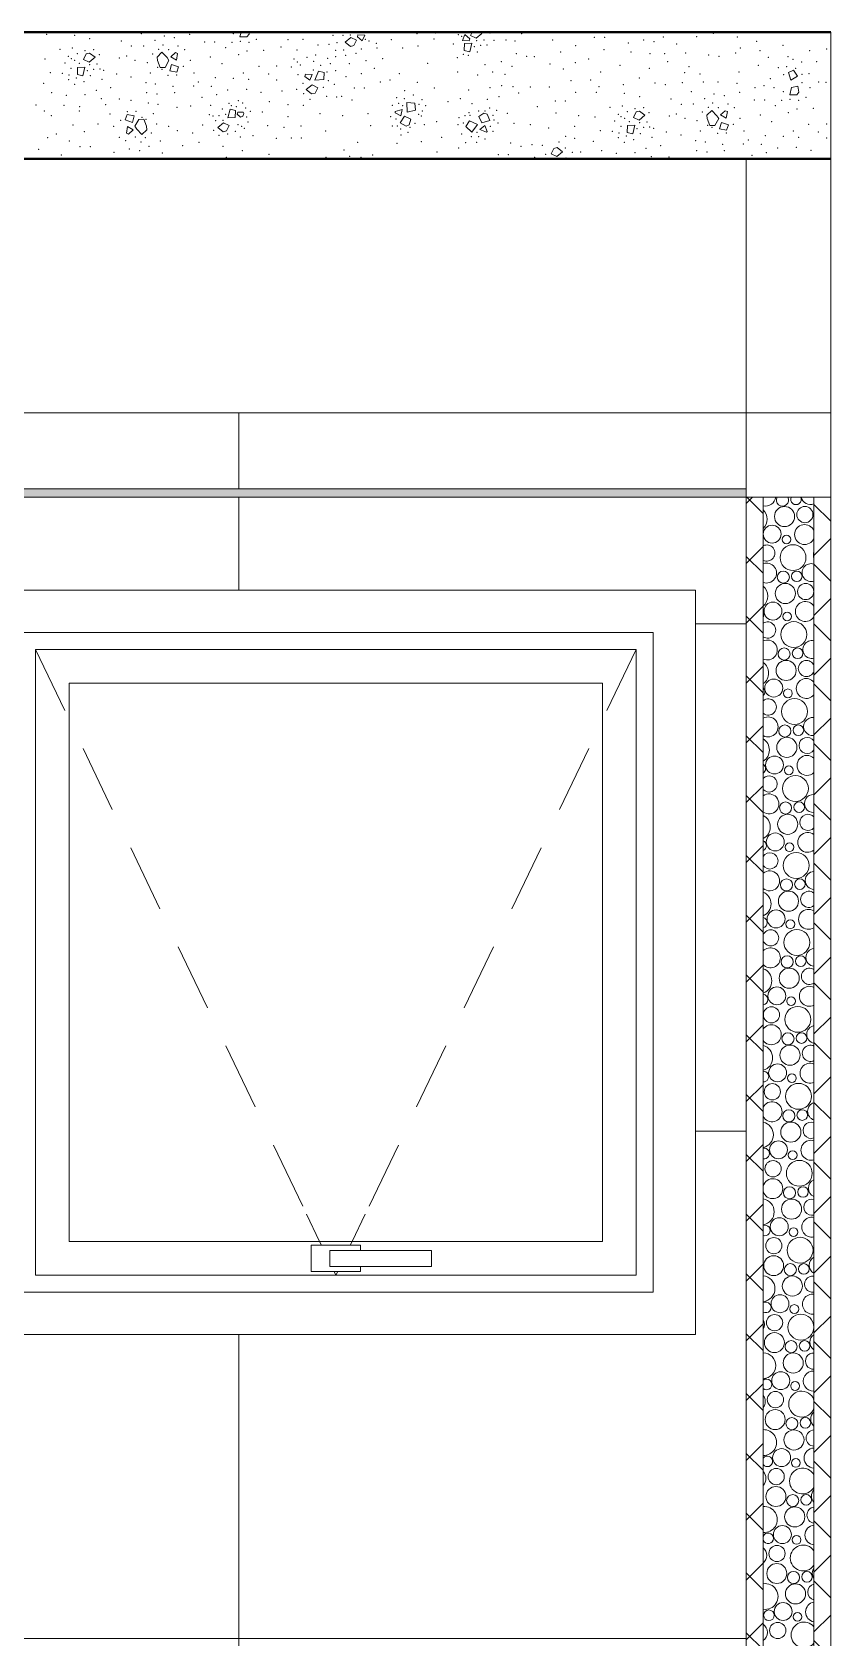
# Model space of a CAD drawing. Header units: metres. Extents: x -1.9 to 95.3, y -2.2 to 2.5.
# Drawn here: x 94.311 to 95.255, y -0.314 to 1.585 of the extents above; entities that cross this region are included whole.
import ezdxf

# ---------------------------------------------------------------- set-up
doc = ezdxf.new("R2010")
doc.units = ezdxf.units.M
doc.header["$MEASUREMENT"] = 0
for name, color, linetype in [('FORRO.EXEC', 7, 'Continuous'), ('LAJES.EST', 7, 'Continuous'), ('PAREDE CONSTRUIR', 7, 'Continuous')]:
    doc.layers.add(name, color=color, linetype=linetype)
for name, color, linetype, lineweight in [('FORRO.EXEC_Caneta_No__241', 7, 'Continuous', 13), ('LAJES.EST_Caneta_No__1', 7, 'Continuous', 40), ('LAJES.EST_Caneta_No__241', 7, 'Continuous', 13), ('PAREDE CONSTRUIR_Caneta_No__241', 7, 'Continuous', 13), ('PAREDE CONSTRUIR_Caneta_No__83', 84, 'Continuous', 0)]:
    doc.layers.add(name, color=color, linetype=linetype, lineweight=lineweight)
for name, color, linetype, lineweight, true_color in [('Janelas Archicad_Caneta_No__9', 7, 'Continuous', 9, 0x020202), ('Janelas Archicad_Caneta_No__97', 7, 'Continuous', 13, 0x6b6b6b), ('LAJES.EST_Caneta_No__97', 7, 'Continuous', 13, 0x6b6b6b), ('PAREDE CONSTRUIR_Caneta_No__96', 7, 'Continuous', 0, 0xb6b6b6), ('PAREDE CONSTRUIR_Caneta_No__97', 7, 'Continuous', 13, 0x6b6b6b)]:
    doc.layers.add(name, color=color, linetype=linetype, lineweight=lineweight, true_color=true_color)
pattern_1 = [(45, (34.59515, -2.115), (-0.03535534, 0.03535534), []), (135, (34.59515, -2.115), (0.03535534, 0.03535534), [])]

# ---------------------------------------------------------------- blocks, each defined once
blk = doc.blocks.new('*X318', base_point=(34.5952, -2.115))
at = {"layer": 'PAREDE CONSTRUIR_Caneta_No__96', "color": 253, "linetype": 'Continuous', "lineweight": 0, "true_color": 0xb6b6b6}
for centre, radius in [((95.2, 1.0122), 0.0119), ((95.224, 1.0145), 0.00959), ((95.1853, 0.9914), 0.0106), ((95.2022, 0.985), 0.00517), ((95.21, 0.9636), 0.0153), ((95.2009, 0.9212), 0.0119), ((95.1985, 0.9406), 0.00715), ((95.2144, 0.9415), 0.00627), ((95.2249, 0.9235), 0.00959), ((95.1863, 0.9004), 0.0106), ((95.2031, 0.894), 0.00517), ((95.2109, 0.8726), 0.0153), ((95.1994, 0.8496), 0.00715), ((95.2154, 0.8505), 0.00627), ((95.2018, 0.8302), 0.0119), ((95.1872, 0.8094), 0.0106), ((95.204, 0.8031), 0.00517), ((95.2118, 0.7816), 0.0153), ((95.2003, 0.7586), 0.00715), ((95.2163, 0.7595), 0.00627), ((95.2027, 0.7393), 0.0119), ((95.1881, 0.7184), 0.0106), ((95.2128, 0.6906), 0.0153), ((95.205, 0.7121), 0.00517), ((95.2012, 0.6676), 0.00715), ((95.2172, 0.6685), 0.00627), ((95.2037, 0.6483), 0.0119), ((95.189, 0.6274), 0.0106), ((95.2137, 0.5996), 0.0153), ((95.2059, 0.6211), 0.00517), ((95.2022, 0.5766), 0.00715), ((95.2181, 0.5775), 0.00627), ((95.2046, 0.5573), 0.0119), ((95.19, 0.5364), 0.0106), ((95.2068, 0.5301), 0.00517), ((95.2146, 0.5086), 0.0153), ((95.2055, 0.4663), 0.0119), ((95.2031, 0.4856), 0.00715), ((95.2191, 0.4865), 0.00627), ((95.1909, 0.4454), 0.0106), ((95.2077, 0.4391), 0.00517), ((95.1845, 0.423), 0.00959), ((95.2156, 0.4176), 0.0153), ((95.204, 0.3946), 0.00715), ((95.22, 0.3955), 0.00627), ((95.2064, 0.3753), 0.0119), ((95.1918, 0.3544), 0.0106), ((95.2165, 0.3266), 0.0153), ((95.2087, 0.3481), 0.00517), ((95.1855, 0.332), 0.00959), ((95.205, 0.3036), 0.00715), ((95.2209, 0.3045), 0.00627), ((95.2074, 0.2843), 0.0119), ((95.1928, 0.2634), 0.0106), ((95.1864, 0.241), 0.00959), ((95.2174, 0.2356), 0.0153), ((95.2096, 0.2571), 0.00517), ((95.2059, 0.2126), 0.00715), ((95.2218, 0.2135), 0.00627), ((95.2083, 0.1933), 0.0119), ((95.1937, 0.1724), 0.0106), ((95.2105, 0.1661), 0.00517), ((95.1873, 0.15), 0.00959), ((95.2183, 0.1446), 0.0153), ((95.1871, 0.1264), 0.0118), ((95.2092, 0.1023), 0.0119), ((95.2068, 0.1216), 0.00715), ((95.2228, 0.1225), 0.00627), ((95.1946, 0.0814), 0.0106), ((95.2115, 0.0751), 0.00517), ((95.1882, 0.059), 0.00959), ((95.2193, 0.0537), 0.0153), ((95.188, 0.0354), 0.0118), ((95.2102, 0.0113), 0.0119), ((95.2077, 0.0306), 0.00715), ((95.2237, 0.0315), 0.00627), ((95.1955, -0.0096), 0.0106), ((95.2124, -0.0159), 0.00517), ((95.1892, -0.032), 0.00959), ((95.1889, -0.0556), 0.0118), ((95.2087, -0.0604), 0.00715), ((95.2246, -0.0595), 0.00627), ((95.2111, -0.0797), 0.0119), ((95.1965, -0.1006), 0.0106), ((95.1901, -0.123), 0.00959), ((95.2133, -0.1069), 0.00517), ((95.1898, -0.1466), 0.0118), ((95.2096, -0.1514), 0.00715), ((95.2255, -0.1505), 0.00627), ((95.212, -0.1707), 0.0119), ((95.1974, -0.1916), 0.0106), ((95.191, -0.214), 0.00959), ((95.2142, -0.1979), 0.00517), ((95.1908, -0.2376), 0.0118), ((95.2105, -0.2424), 0.00715), ((95.2265, -0.2415), 0.00627), ((95.2129, -0.2617), 0.0119), ((95.1815, -0.287), 0.00627), ((95.1983, -0.2826), 0.0106), ((95.2152, -0.2889), 0.00517), ((95.1919, -0.305), 0.00959)]:
    blk.add_circle(centre, radius, dxfattribs=at)
for centre, radius, start, end in [((95.1778, 1.0364), 0.0118, 254.9439, 353.403), ((95.1975, 1.0316), 0.00715, 151.4275, 28.5725), ((95.2135, 1.0325), 0.00627, 156.1784, 23.8216), ((95.2303, 1.0369), 0.0106, 190.2924, 294.2545), ((95.1641, 1.0091), 0.0153, 314.0794, 45.9206), ((95.1685, 0.987), 0.00627, 352.3948, 7.6052), ((95.2237, 0.9909), 0.0118, 21.5468, 338.4532), ((95.179, 0.969), 0.00959, 243.6636, 116.3364), ((95.2459, 0.9667), 0.0119, 159.5161, 200.4839), ((95.1787, 0.9454), 0.0118, 250.2367, 109.7633), ((95.2313, 0.9459), 0.0106, 71.1157, 288.8843), ((95.165, 0.9181), 0.0153, 309.4263, 50.5737), ((95.2246, 0.8999), 0.0118, 31.5977, 328.4023), ((95.1694, 0.896), 0.00627, 327.494, 32.506), ((95.1799, 0.878), 0.00959, 237.2956, 122.7044), ((95.1796, 0.8544), 0.0118, 245.3858, 114.6142), ((95.2322, 0.8549), 0.0106, 76.3185, 283.6815), ((95.1659, 0.8271), 0.0153, 305.0658, 54.9342), ((95.2258, 0.8325), 0.00959, 21.9759, 338.0241), ((95.2256, 0.8089), 0.0118, 39.3418, 320.6582), ((95.1704, 0.805), 0.00627, 314.0644, 45.9356), ((95.1808, 0.787), 0.00959, 230.4338, 129.5662), ((95.1806, 0.7634), 0.0118, 240.3384, 119.6616), ((95.2331, 0.7639), 0.0106, 81.4083, 278.5917), ((95.1668, 0.7361), 0.0153, 300.9271, 59.0729), ((95.2267, 0.7415), 0.00959, 33.8317, 326.1683), ((95.2265, 0.7179), 0.0118, 45.9722, 314.0278), ((95.1713, 0.714), 0.00627, 303.2023, 56.7977), ((95.1817, 0.696), 0.00959, 222.808, 137.192), ((95.1815, 0.6724), 0.0118, 235.0231, 124.9769), ((95.234, 0.6729), 0.0106, 86.4304, 273.5696), ((95.1678, 0.6451), 0.0153, 296.9606, 63.0394), ((95.2277, 0.6505), 0.00959, 42.7762, 317.2238), ((95.1722, 0.623), 0.00627, 293.5612, 66.4388), ((95.2274, 0.6269), 0.0118, 51.929, 308.071), ((95.1827, 0.605), 0.00959, 213.8705, 146.1295), ((95.1824, 0.5814), 0.0118, 229.3364, 130.6636), ((95.235, 0.5819), 0.0106, 91.4252, 268.5748), ((95.1687, 0.5541), 0.0153, 293.1293, 66.8707), ((95.2286, 0.5595), 0.00959, 50.4057, 309.5943), ((95.1731, 0.532), 0.00627, 284.5876, 75.4124), ((95.2283, 0.5359), 0.0118, 57.4343, 302.5657), ((95.1836, 0.514), 0.00959, 202.0335, 157.9665), ((95.1833, 0.4904), 0.0118, 223.1147, 136.8853), ((95.2359, 0.4909), 0.0106, 96.4309, 263.5691), ((95.1696, 0.4631), 0.0153, 289.4047, 70.5953), ((95.2295, 0.4685), 0.00959, 57.2699, 302.7301), ((95.2293, 0.4449), 0.0118, 62.6196, 297.3804), ((95.1741, 0.441), 0.00627, 275.969, 84.031), ((95.1843, 0.3994), 0.0118, 216.0643, 143.9357), ((95.2368, 0.3999), 0.0106, 101.4865, 258.5135), ((95.1706, 0.3721), 0.0153, 285.7636, 74.2364), ((95.2305, 0.3775), 0.00959, 63.6395, 296.3605), ((95.2302, 0.3539), 0.0118, 67.5717, 292.4283), ((95.175, 0.35), 0.00627, 267.4852, 92.5148), ((95.1852, 0.3084), 0.0118, 207.5351, 152.4649), ((95.2378, 0.3089), 0.0106, 106.6348, 253.3652), ((95.1715, 0.2811), 0.0153, 282.1868, 77.8132), ((95.2314, 0.2865), 0.00959, 69.6745, 290.3255), ((95.2311, 0.2629), 0.0118, 72.3527, 287.6473), ((95.1759, 0.259), 0.00627, 258.9453, 101.0547), ((95.1861, 0.2174), 0.0118, 195.1822, 164.8178), ((95.2387, 0.2179), 0.0106, 111.9256, 248.0744), ((95.1724, 0.1901), 0.0153, 278.6577, 81.3423), ((95.2323, 0.1955), 0.00959, 75.4818, 284.5182), ((95.1768, 0.168), 0.00627, 250.1466, 109.8534), ((95.2321, 0.1719), 0.0118, 77.0097, 282.9903), ((95.2396, 0.1269), 0.0106, 117.4216, 242.5784), ((95.1733, 0.0992), 0.0153, 275.1614, 84.8386), ((95.2332, 0.1045), 0.00959, 81.1399, 278.8601), ((95.1778, 0.077), 0.00627, 240.8247, 119.1753), ((95.233, 0.0809), 0.0118, 81.5807, 278.4193), ((95.1642, 0.0568), 0.0119, 331.5431, 28.4569), ((95.2405, 0.0359), 0.0106, 123.2071, 236.7929), ((95.1743, 0.0082), 0.0153, 271.6843, 88.3157), ((95.2342, 0.0135), 0.00959, 86.7118, 273.2882), ((95.2339, -0.0101), 0.0118, 86.0983, 273.9017), ((95.1787, -0.014), 0.00627, 230.5539, 129.4461), ((95.1652, -0.0342), 0.0119, 323.2695, 36.7305), ((95.2202, -0.0373), 0.0153, 18.3762, 341.6238), ((95.2415, -0.0551), 0.0106, 129.4051, 230.5949), ((95.1752, -0.0828), 0.0153, 268.2134, 91.7866), ((95.2351, -0.0775), 0.00959, 92.2527, 267.7473), ((95.2348, -0.1011), 0.0118, 90.5916, 269.4084), ((95.1796, -0.105), 0.00627, 218.4435, 141.5565), ((95.2211, -0.1283), 0.0153, 27.3224, 332.6776), ((95.1661, -0.1252), 0.0119, 316.3641, 43.6359), ((95.2424, -0.1461), 0.0106, 136.2142, 223.7858), ((95.1761, -0.1738), 0.0153, 264.7359, 95.2641), ((95.236, -0.1685), 0.00959, 97.8148, 262.1852), ((95.1805, -0.196), 0.00627, 201.3946, 158.6054), ((95.2358, -0.1921), 0.0118, 95.0886, 264.9114), ((95.167, -0.2162), 0.0119, 310.2423, 49.7577), ((95.222, -0.2193), 0.0153, 34.1196, 325.8804), ((95.2433, -0.2371), 0.0106, 144.0046, 215.9954), ((95.177, -0.2648), 0.0153, 261.2388, 98.7612), ((95.2369, -0.2595), 0.00959, 103.4523, 256.5477), ((95.2367, -0.2831), 0.0118, 99.6173, 260.3827), ((95.1679, -0.3072), 0.0119, 304.632, 55.368), ((95.223, -0.3103), 0.0153, 39.888, 320.112)]:
    blk.add_arc(centre, radius, start, end, dxfattribs=at)
blk = doc.blocks.new('*X320', base_point=(34.5952, -2.115))
at = {"layer": 'LAJES.EST_Caneta_No__241', "color": 7, "linetype": 'Continuous', "lineweight": 13}
for p, q in [((94.5577, 1.585), (94.5564, 1.5796)), ((94.5645, 1.5795), (94.5564, 1.5796)), ((94.5671, 1.5827), (94.5645, 1.5795)), ((94.5667, 1.585), (94.5671, 1.5827)), ((94.6875, 1.5787), (94.6807, 1.5731)), ((94.6875, 1.5787), (94.6942, 1.5755)), ((94.6995, 1.585), (94.6926, 1.5846)), ((94.6926, 1.5846), (94.6927, 1.585)), ((94.6951, 1.5793), (94.6958, 1.5819)), ((94.7009, 1.5745), (94.6951, 1.5793)), ((94.6958, 1.5819), (94.7038, 1.5815)), ((94.7038, 1.5815), (94.7009, 1.5745)), ((94.8193, 1.575), (94.8221, 1.582)), ((94.8221, 1.582), (94.8279, 1.5772)), ((94.8279, 1.5772), (94.8273, 1.5746)), ((94.8289, 1.581), (94.8308, 1.585)), ((94.8356, 1.5779), (94.8289, 1.581)), ((94.8356, 1.5779), (94.8424, 1.5834)), ((94.8404, 1.585), (94.8424, 1.5834)), ((94.3716, 1.5528), (94.3747, 1.5592)), ((94.3747, 1.5592), (94.3787, 1.5602)), ((94.3787, 1.5602), (94.3851, 1.5552)), ((94.4584, 1.5555), (94.4642, 1.5611)), ((94.4642, 1.5611), (94.4703, 1.5548)), ((94.4746, 1.5556), (94.4801, 1.5607)), ((94.4801, 1.5607), (94.4826, 1.5597)), ((94.4826, 1.5597), (94.4812, 1.5519)), ((94.687, 1.5681), (94.6807, 1.5731)), ((94.6911, 1.5691), (94.687, 1.5681)), ((94.6942, 1.5755), (94.6911, 1.5691)), ((94.8273, 1.5746), (94.8193, 1.575)), ((94.8215, 1.5631), (94.8218, 1.5714)), ((94.8215, 1.5631), (94.828, 1.5616)), ((94.8218, 1.5714), (94.8305, 1.572)), ((94.8305, 1.572), (94.828, 1.5616)), ((94.3642, 1.5348), (94.3645, 1.5431)), ((94.3645, 1.5431), (94.3732, 1.5437)), ((94.3732, 1.5437), (94.3707, 1.5334)), ((94.3783, 1.5496), (94.3716, 1.5528)), ((94.3783, 1.5496), (94.3851, 1.5552)), ((94.4589, 1.5513), (94.4584, 1.5555)), ((94.4589, 1.5513), (94.4619, 1.543)), ((94.4619, 1.543), (94.4679, 1.5433)), ((94.4679, 1.5433), (94.4725, 1.5513)), ((94.4703, 1.5548), (94.4725, 1.5513)), ((94.4734, 1.5391), (94.4754, 1.5468)), ((94.4816, 1.5376), (94.4734, 1.5391)), ((94.4812, 1.5519), (94.4746, 1.5556)), ((94.4754, 1.5468), (94.4839, 1.5439)), ((94.4816, 1.5376), (94.4839, 1.5439)), ((94.6449, 1.528), (94.6492, 1.5387)), ((94.6557, 1.5373), (94.6492, 1.5387)), ((95.2106, 1.5399), (95.2046, 1.5371)), ((95.2106, 1.5399), (95.2154, 1.533)), ((94.3642, 1.5348), (94.3707, 1.5334)), ((94.633, 1.5327), (94.6337, 1.5353)), ((94.6388, 1.528), (94.633, 1.5327)), ((94.6337, 1.5353), (94.6417, 1.535)), ((94.6416, 1.5225), (94.6348, 1.517)), ((94.6417, 1.535), (94.6388, 1.528)), ((94.6416, 1.5225), (94.6483, 1.5193)), ((94.6554, 1.529), (94.6449, 1.528)), ((94.6483, 1.5193), (94.6452, 1.513)), ((94.6557, 1.5373), (94.6554, 1.529)), ((95.2073, 1.5282), (95.2046, 1.5371)), ((95.2083, 1.5196), (95.2062, 1.511)), ((95.2154, 1.533), (95.2073, 1.5282)), ((95.2083, 1.5196), (95.2156, 1.5211)), ((95.2156, 1.5211), (95.217, 1.5141)), ((94.6411, 1.5119), (94.6348, 1.517)), ((94.6452, 1.513), (94.6411, 1.5119)), ((94.7538, 1.4903), (94.7535, 1.5017)), ((94.763, 1.5011), (94.7535, 1.5017)), ((94.763, 1.5011), (94.764, 1.4929)), ((95.2143, 1.5109), (95.2062, 1.511)), ((95.217, 1.5141), (95.2143, 1.5109)), ((94.4231, 1.4874), (94.4208, 1.4812)), ((94.4292, 1.4783), (94.4208, 1.4812)), ((94.4231, 1.4874), (94.4313, 1.486)), ((94.4313, 1.486), (94.4292, 1.4783)), ((94.4368, 1.4818), (94.4322, 1.4738)), ((94.4428, 1.4821), (94.4368, 1.4818)), ((94.4458, 1.4738), (94.4428, 1.4821)), ((94.5421, 1.4836), (94.5446, 1.4939)), ((94.5508, 1.4842), (94.5421, 1.4836)), ((94.5511, 1.4925), (94.5446, 1.4939)), ((94.5511, 1.4925), (94.5508, 1.4842)), ((94.553, 1.4879), (94.5537, 1.4905)), ((94.557, 1.4845), (94.553, 1.4879)), ((94.5537, 1.4905), (94.56, 1.4902)), ((94.557, 1.4845), (94.5598, 1.4855)), ((94.561, 1.4886), (94.5598, 1.4855)), ((94.561, 1.4886), (94.56, 1.4902)), ((94.7398, 1.4897), (94.7399, 1.491)), ((94.7463, 1.4859), (94.7398, 1.4897)), ((94.7399, 1.491), (94.748, 1.4933)), ((94.7509, 1.4856), (94.7456, 1.4777)), ((94.748, 1.4933), (94.7463, 1.4859)), ((94.7509, 1.4856), (94.7585, 1.4822)), ((94.764, 1.4929), (94.7538, 1.4903)), ((94.7585, 1.4822), (94.7565, 1.4754)), ((94.8387, 1.4851), (94.8445, 1.489)), ((94.8424, 1.4776), (94.8387, 1.4851)), ((94.8445, 1.489), (94.8486, 1.4879)), ((94.8486, 1.4879), (94.8516, 1.4804)), ((95.0214, 1.4842), (95.0245, 1.4906)), ((95.0281, 1.481), (95.0214, 1.4842)), ((95.0245, 1.4906), (95.0286, 1.4916)), ((95.0281, 1.481), (95.0349, 1.4866)), ((95.0286, 1.4916), (95.0349, 1.4866)), ((95.1082, 1.4869), (95.114, 1.4925)), ((95.1087, 1.4827), (95.1082, 1.4869)), ((95.1087, 1.4827), (95.1117, 1.4744)), ((95.114, 1.4925), (95.1201, 1.4862)), ((95.1177, 1.4747), (95.1223, 1.4827)), ((95.1201, 1.4862), (95.1223, 1.4827)), ((95.1244, 1.487), (95.1299, 1.4921)), ((95.131, 1.4833), (95.1244, 1.487)), ((95.1299, 1.4921), (95.1324, 1.4911)), ((95.1324, 1.4911), (95.131, 1.4833)), ((94.4221, 1.4654), (94.4235, 1.4732)), ((94.4246, 1.4643), (94.4221, 1.4654)), ((94.4235, 1.4732), (94.4301, 1.4694)), ((94.4301, 1.4694), (94.4246, 1.4643)), ((94.4344, 1.4703), (94.4322, 1.4738)), ((94.4404, 1.464), (94.4344, 1.4703)), ((94.4463, 1.4696), (94.4404, 1.464)), ((94.4458, 1.4738), (94.4463, 1.4696)), ((94.537, 1.4777), (94.5302, 1.4722)), ((94.5365, 1.4672), (94.5302, 1.4722)), ((94.5406, 1.4682), (94.5365, 1.4672)), ((94.537, 1.4777), (94.5437, 1.4745)), ((94.5437, 1.4745), (94.5406, 1.4682)), ((94.7526, 1.4738), (94.7456, 1.4777)), ((94.7565, 1.4754), (94.7526, 1.4738)), ((94.8233, 1.4732), (94.8277, 1.4802)), ((94.8233, 1.4732), (94.8303, 1.4668)), ((94.8277, 1.4802), (94.8372, 1.4758)), ((94.8372, 1.4758), (94.8303, 1.4668)), ((94.8399, 1.4698), (94.8459, 1.4745)), ((94.8476, 1.4665), (94.8399, 1.4698)), ((94.8424, 1.4776), (94.8516, 1.4804)), ((94.8459, 1.4745), (94.8485, 1.4675)), ((94.8485, 1.4675), (94.8476, 1.4665)), ((95.014, 1.4662), (95.0143, 1.4745)), ((95.014, 1.4662), (95.0205, 1.4648)), ((95.0143, 1.4745), (95.023, 1.4751)), ((95.023, 1.4751), (95.0205, 1.4648)), ((95.1117, 1.4744), (95.1177, 1.4747)), ((95.1232, 1.4705), (95.1253, 1.4782)), ((95.1314, 1.4691), (95.1232, 1.4705)), ((95.1253, 1.4782), (95.1337, 1.4753)), ((95.1314, 1.4691), (95.1337, 1.4753)), ((94.9242, 1.441), (94.9273, 1.4473)), ((94.9273, 1.4473), (94.9314, 1.4484)), ((94.9309, 1.4378), (94.9377, 1.4433)), ((94.9314, 1.4484), (94.9377, 1.4433)), ((94.9309, 1.4378), (94.9242, 1.441))]:
    blk.add_line(p, q, dxfattribs=at)
for p in [(94.3279, 1.5825), (94.3609, 1.5813), (94.3788, 1.5774), (94.4399, 1.5831), (94.4668, 1.5803), (94.479, 1.5784), (94.4971, 1.5822), (94.5487, 1.583), (94.5757, 1.5765), (94.613, 1.576), (94.631, 1.5765), (94.6665, 1.5813), (94.6782, 1.581), (94.687, 1.5817), (94.7047, 1.5765), (94.7354, 1.5761), (94.7656, 1.5833), (94.7857, 1.5769), (94.7877, 1.5838), (94.8055, 1.5847), (94.8143, 1.582), (94.8184, 1.58), (94.852, 1.5839), (94.8894, 1.5831), (94.9752, 1.5787), (94.9872, 1.5788), (95.047, 1.5844), (95.0567, 1.5791), (95.0963, 1.5798), (95.1157, 1.5837), (95.1443, 1.5791), (94.3437, 1.5647), (94.3583, 1.5664), (94.3643, 1.5597), (94.3733, 1.5629), (94.3836, 1.5643), (94.3901, 1.5583), (94.4161, 1.5744), (94.428, 1.5684), (94.4425, 1.5687), (94.4531, 1.5591), (94.4558, 1.5751), (94.4601, 1.5648), (94.4654, 1.5699), (94.4721, 1.5641), (94.4833, 1.5686), (94.4909, 1.5643), (94.5145, 1.5732), (94.5266, 1.5733), (94.5393, 1.5666), (94.5469, 1.5731), (94.5547, 1.5582), (94.5567, 1.574), (94.5648, 1.5628), (94.5669, 1.5731), (94.5842, 1.5635), (94.605, 1.5673), (94.6236, 1.5639), (94.646, 1.5579), (94.6487, 1.5696), (94.6617, 1.5706), (94.6695, 1.5634), (94.671, 1.5726), (94.6791, 1.5637), (94.6813, 1.5574), (94.6934, 1.56), (94.6999, 1.5652), (94.7088, 1.5745), (94.7175, 1.5718), (94.7184, 1.5663), (94.7486, 1.5664), (94.7669, 1.5686), (94.8085, 1.571), (94.8204, 1.5589), (94.8264, 1.5574), (94.8332, 1.5677), (94.8361, 1.5749), (94.8369, 1.5616), (94.8409, 1.5694), (94.8449, 1.5755), (94.8482, 1.5697), (94.8565, 1.5752), (94.8708, 1.5755), (94.8814, 1.5744), (94.8831, 1.5595), (94.9261, 1.5755), (94.9354, 1.5614), (94.953, 1.5689), (94.9865, 1.5642), (95.0153, 1.572), (95.0186, 1.5613), (95.0334, 1.5758), (95.041, 1.5595), (95.0456, 1.5739), (95.0584, 1.5596), (95.0726, 1.5711), (95.083, 1.5604), (95.1102, 1.5581), (95.1422, 1.5604), (95.1479, 1.5661), (95.1669, 1.574), (95.1709, 1.5629), (95.1983, 1.5695), (95.2296, 1.5632), (95.2498, 1.5651), (94.3261, 1.5531), (94.3494, 1.5485), (94.3536, 1.5563), (94.3568, 1.5422), (94.357, 1.5537), (94.3611, 1.5518), (94.3666, 1.5479), (94.3759, 1.5395), (94.3788, 1.5466), (94.3836, 1.5411), (94.3876, 1.5472), (94.3909, 1.5414), (94.3953, 1.5399), (94.4139, 1.5544), (94.4223, 1.5567), (94.4324, 1.5515), (94.4467, 1.5488), (94.4593, 1.5434), (94.4643, 1.5409), (94.4895, 1.5445), (94.4977, 1.5516), (94.5214, 1.5556), (94.535, 1.5477), (94.5787, 1.5445), (94.5998, 1.5451), (94.6169, 1.5437), (94.6203, 1.5531), (94.6241, 1.5497), (94.6278, 1.5461), (94.6357, 1.5553), (94.6431, 1.5404), (94.6434, 1.5506), (94.6517, 1.5458), (94.6601, 1.5541), (94.6631, 1.5478), (94.6693, 1.5559), (94.6693, 1.5393), (94.6857, 1.5476), (94.7054, 1.5511), (94.715, 1.5423), (94.725, 1.5537), (94.7782, 1.5479), (94.8132, 1.5546), (94.8461, 1.5466), (94.8652, 1.5502), (94.8777, 1.5446), (94.8951, 1.5562), (94.9041, 1.5559), (94.9228, 1.5473), (94.9384, 1.5412), (94.9528, 1.5487), (94.9685, 1.5534), (95.0055, 1.5456), (95.0401, 1.5423), (95.062, 1.5502), (95.0872, 1.5443), (95.1224, 1.5562), (95.1688, 1.5456), (95.1808, 1.5552), (95.1928, 1.543), (95.2023, 1.5443), (95.204, 1.5559), (95.2101, 1.5527), (95.2132, 1.5422), (95.2203, 1.5497), (95.238, 1.55), (94.3243, 1.5244), (94.3324, 1.537), (94.3466, 1.5361), (94.3538, 1.5287), (94.3545, 1.5344), (94.361, 1.5233), (94.3631, 1.5307), (94.3719, 1.5266), (94.3796, 1.5334), (94.3935, 1.529), (94.4037, 1.5194), (94.4105, 1.5355), (94.4276, 1.5318), (94.4452, 1.5254), (94.4505, 1.5367), (94.4565, 1.5237), (94.4712, 1.5338), (94.4771, 1.5208), (94.4815, 1.5342), (94.5015, 1.5212), (94.502, 1.5367), (94.5072, 1.526), (94.5227, 1.5208), (94.5273, 1.5312), (94.5485, 1.5305), (94.5604, 1.5367), (94.5668, 1.529), (94.5901, 1.5355), (94.5998, 1.5283), (94.6248, 1.5348), (94.6307, 1.5243), (94.6548, 1.5197), (94.6591, 1.5377), (94.6609, 1.5275), (94.6679, 1.5233), (94.6816, 1.5324), (94.6997, 1.5359), (94.7224, 1.526), (94.7335, 1.5283), (94.7448, 1.5357), (94.7658, 1.5256), (94.8136, 1.5378), (94.8373, 1.5342), (94.8519, 1.5192), (94.8551, 1.538), (94.8657, 1.5218), (94.8697, 1.5349), (94.8792, 1.5204), (94.8997, 1.5202), (94.922, 1.5202), (94.9476, 1.5275), (94.9708, 1.5282), (94.9807, 1.5205), (94.9828, 1.5378), (95.0094, 1.523), (95.0282, 1.5306), (95.0469, 1.5249), (95.059, 1.523), (95.0793, 1.5253), (95.0821, 1.5369), (95.1002, 1.5354), (95.1039, 1.5261), (95.1213, 1.5261), (95.1437, 1.5244), (95.1461, 1.5378), (95.1651, 1.5192), (95.1758, 1.5215), (95.1831, 1.53), (95.1875, 1.5193), (95.1988, 1.5347), (95.2206, 1.5253), (95.2207, 1.5352), (95.2288, 1.536), (95.23, 1.5192), (95.2401, 1.5259), (95.2491, 1.5256), (94.3339, 1.5134), (94.3512, 1.5101), (94.3734, 1.5109), (94.3865, 1.5162), (94.3926, 1.5065), (94.4138, 1.5061), (94.4276, 1.5043), (94.4461, 1.5134), (94.4481, 1.5013), (94.4585, 1.5117), (94.4792, 1.5134), (94.5116, 1.5079), (94.5288, 1.5112), (94.5419, 1.5164), (94.5434, 1.5007), (94.5543, 1.504), (94.5594, 1.501), (94.5641, 1.5173), (94.5814, 1.5139), (94.591, 1.5029), (94.6059, 1.5153), (94.6232, 1.5174), (94.6316, 1.5123), (94.6392, 1.5054), (94.6587, 1.5091), (94.6708, 1.5084), (94.6765, 1.5089), (94.6888, 1.5048), (94.6915, 1.5189), (94.7033, 1.5188), (94.7415, 1.5073), (94.744, 1.5008), (94.7505, 1.5063), (94.7512, 1.5159), (94.7613, 1.5108), (94.7715, 1.5051), (94.7861, 1.5188), (94.8024, 1.5026), (94.8169, 1.5064), (94.8267, 1.5167), (94.8306, 1.5004), (94.8486, 1.5056), (94.8627, 1.5086), (94.8856, 1.5129), (94.9291, 1.5035), (94.941, 1.5035), (94.9533, 1.5139), (94.9777, 1.5139), (95.0107, 1.5127), (95.0286, 1.5088), (95.0659, 1.5058), (95.0897, 1.5145), (95.0923, 1.5001), (95.1056, 1.5065), (95.1152, 1.5013), (95.1167, 1.5117), (95.1288, 1.5098), (95.1469, 1.5136), (95.1644, 1.5046), (95.1764, 1.5047), (95.1967, 1.5045), (95.1985, 1.5144), (95.2065, 1.5054), (95.2167, 1.5045), (95.2255, 1.5079), (94.3155, 1.499), (94.3251, 1.4918), (94.3336, 1.4861), (94.3485, 1.4983), (94.3667, 1.4916), (94.3668, 1.4968), (94.3975, 1.4991), (94.4026, 1.4883), (94.4232, 1.4909), (94.4335, 1.4913), (94.4404, 1.4842), (94.4454, 1.4817), (94.4541, 1.4884), (94.4594, 1.4997), (94.482, 1.4961), (94.4983, 1.4978), (94.52, 1.4874), (94.5218, 1.4983), (94.5244, 1.4859), (94.5317, 1.4862), (94.5357, 1.494), (94.5394, 1.4879), (94.5462, 1.4982), (94.5522, 1.4967), (94.563, 1.4953), (94.5641, 1.4846), (94.5687, 1.4912), (94.5829, 1.4904), (94.6131, 1.4993), (94.6133, 1.485), (94.6313, 1.4985), (94.6511, 1.4886), (94.6779, 1.4862), (94.7078, 1.4885), (94.7343, 1.4851), (94.7363, 1.4983), (94.7408, 1.4824), (94.7485, 1.4982), (94.7677, 1.4878), (94.7681, 1.4997), (94.7707, 1.4859), (94.7718, 1.4916), (94.7759, 1.498), (94.8152, 1.4837), (94.8225, 1.4861), (94.8269, 1.4899), (94.8281, 1.4865), (94.8383, 1.4919), (94.846, 1.4919), (94.8514, 1.4951), (94.8556, 1.4866), (94.8564, 1.4811), (94.8597, 1.4924), (94.8722, 1.4889), (94.9077, 1.4969), (94.9297, 1.4894), (94.9566, 1.4862), (94.9759, 1.4846), (94.9935, 1.4961), (95.0034, 1.4877), (95.0068, 1.4851), (95.0082, 1.4978), (95.0109, 1.4832), (95.0141, 1.4911), (95.0231, 1.4943), (95.0334, 1.4957), (95.0399, 1.4897), (95.0637, 1.4859), (95.0722, 1.4881), (95.0778, 1.4998), (95.0822, 1.4829), (95.1029, 1.4905), (95.1099, 1.4962), (95.1219, 1.4956), (95.1331, 1.5), (95.1408, 1.4957), (95.1475, 1.483), (95.1712, 1.487), (95.1891, 1.498), (95.2045, 1.4896), (95.2146, 1.4942), (95.234, 1.4949), (94.3393, 1.4646), (94.3591, 1.4751), (94.3726, 1.4672), (94.3887, 1.4764), (94.407, 1.4735), (94.4152, 1.4805), (94.4516, 1.4659), (94.4579, 1.4762), (94.4723, 1.4736), (94.4823, 1.4684), (94.5004, 1.4658), (94.5121, 1.4751), (94.5252, 1.469), (94.5277, 1.4801), (94.5317, 1.4631), (94.5365, 1.4807), (94.542, 1.4644), (94.551, 1.4676), (94.5542, 1.4756), (94.5583, 1.4736), (94.5617, 1.4711), (94.5659, 1.4788), (94.5716, 1.4626), (94.5892, 1.4742), (94.6085, 1.4725), (94.6284, 1.4739), (94.6577, 1.4679), (94.7108, 1.4745), (94.7364, 1.4738), (94.7423, 1.4741), (94.7463, 1.4703), (94.7468, 1.4633), (94.7549, 1.4664), (94.7572, 1.4723), (94.7631, 1.4772), (94.7744, 1.4754), (94.7889, 1.4793), (94.8142, 1.4754), (94.8185, 1.4645), (94.8202, 1.4775), (94.8364, 1.4663), (94.8523, 1.4737), (94.8556, 1.4676), (94.8612, 1.4777), (94.8802, 1.4771), (94.8997, 1.4754), (94.9213, 1.4717), (94.9518, 1.4737), (94.9822, 1.4684), (94.9964, 1.4675), (94.9992, 1.4799), (95.0043, 1.4658), (95.0066, 1.4736), (95.0129, 1.4621), (95.0164, 1.4793), (95.0257, 1.4709), (95.0286, 1.478), (95.0294, 1.4648), (95.0335, 1.4725), (95.0374, 1.4786), (95.0407, 1.4728), (95.0451, 1.4713), (95.0603, 1.4669), (95.0774, 1.4632), (95.0965, 1.4803), (95.1004, 1.4681), (95.1091, 1.4748), (95.1141, 1.4723), (95.121, 1.4652), (95.1313, 1.4656), (95.1393, 1.4759), (95.1519, 1.4681), (95.1771, 1.4626), (95.1848, 1.4791), (95.2102, 1.4681), (95.2285, 1.4759), (95.24, 1.4669), (95.2496, 1.4765), (94.3183, 1.4463), (94.3292, 1.46), (94.3547, 1.4562), (94.3674, 1.4495), (94.3795, 1.4496), (94.4137, 1.4607), (94.4214, 1.4565), (94.4257, 1.4466), (94.4326, 1.4609), (94.4378, 1.4447), (94.4393, 1.4552), (94.4446, 1.4602), (94.4489, 1.4499), (94.4622, 1.4564), (94.4885, 1.4507), (94.508, 1.4545), (94.5365, 1.4499), (94.557, 1.461), (94.5591, 1.4449), (94.5993, 1.4594), (94.6171, 1.4597), (94.629, 1.4598), (94.6795, 1.4458), (94.6954, 1.4547), (94.7419, 1.4536), (94.7708, 1.4555), (94.7893, 1.4433), (94.7948, 1.4606), (94.8149, 1.4479), (94.8232, 1.4543), (94.8298, 1.4612), (94.8361, 1.4548), (94.8383, 1.4614), (94.8458, 1.4586), (94.8763, 1.4539), (94.8886, 1.4498), (94.9017, 1.4519), (94.9138, 1.4511), (94.9333, 1.4549), (94.9408, 1.448), (94.9411, 1.4618), (94.952, 1.4594), (94.9592, 1.4434), (94.9741, 1.4558), (94.9837, 1.4448), (95.0037, 1.4601), (95.0108, 1.4547), (95.0217, 1.458), (95.0363, 1.4476), (95.0433, 1.4604), (95.0535, 1.4508), (95.095, 1.4568), (95.096, 1.4448), (95.1064, 1.4551), (95.1083, 1.4431), (95.1269, 1.4522), (95.129, 1.4448), (95.1513, 1.4526), (95.157, 1.4574), (95.1725, 1.4522), (95.1917, 1.4478), (95.1984, 1.4619), (95.2139, 1.4487), (95.2166, 1.4604), (95.2312, 1.4453), (95.2497, 1.4597), (94.3453, 1.4398), (94.3787, 1.435), (94.4076, 1.4428), (94.4648, 1.442), (94.5401, 1.4369), (94.5906, 1.4403), (94.642, 1.4359), (94.6581, 1.437), (94.6859, 1.4383), (94.6994, 1.4369), (94.7132, 1.4395), (94.8618, 1.4399), (94.8736, 1.4399), (94.9046, 1.437), (94.9176, 1.4406), (94.9418, 1.436), (94.9492, 1.4428), (95.001, 1.4415), (95.0232, 1.4423), (95.0424, 1.4379), (95.0636, 1.4375), (95.0774, 1.4357), (95.1614, 1.4393), (95.1786, 1.4426), (95.2041, 1.4354)]:
    blk.add_point(p, dxfattribs=at)

msp = doc.modelspace()

# ---------------------------------------------------------------- hatches: boundary and pattern name
at = {"layer": 'FORRO.EXEC', "linetype": 'Continuous', "lineweight": 0, "true_color": 0xffffff}
msp.add_hatch(color=7, dxfattribs=at).paths.add_polyline_path([(93.4543, 1.045), (93.4543, 1.035), (95.1547, 1.035), (95.1547, 1.045)])
at = {"layer": 'PAREDE CONSTRUIR_Caneta_No__83', "linetype": 'Continuous', "lineweight": 0}
h = msp.add_hatch(dxfattribs=at)
h.set_pattern_fill('Placomur_0019', color=84, style=0, pattern_type=2)
h.set_pattern_definition(pattern_1)
h.paths.add_polyline_path([(95.1547, 1.035), (95.1547, -2.115), (95.1747, -2.115), (95.1747, 1.035)])
h = msp.add_hatch(dxfattribs=at)
h.set_pattern_fill('Placomur_0019', color=84, style=0, pattern_type=2)
h.set_pattern_definition(pattern_1)
h.paths.add_polyline_path([(95.2547, 1.035), (95.2347, 1.035), (95.2347, -2.115), (95.2547, -2.115)])
at = {"layer": 'PAREDE CONSTRUIR_Caneta_No__97', "linetype": 'Continuous', "lineweight": 13, "true_color": 0x6b6b6b}
h = msp.add_hatch(dxfattribs=at)
h.set_pattern_fill('Ceramica_60_x_60_0019', color=251, style=0, pattern_type=2)
h.set_pattern_definition([(0, (95.1547, -2.115), (0, 0.6), []), (90, (95.1547, -2.115), (-0.6, 0), [])])
h.paths.add_polyline_path([(93.4589, 1.135), (93.4589, 1.045), (95.1547, 1.045), (95.1547, 1.135)])
h = msp.add_hatch(dxfattribs=at)
h.set_pattern_fill('Ceramica_60_x_60_0019', color=251, style=0, pattern_type=2)
h.set_pattern_definition([(0, (95.1547, -2.115), (0, 0.6), []), (90, (95.1547, -2.115), (-0.6, 0), [])])
h.paths.add_polyline_path([(93.4589, -2.115), (95.1547, -2.115), (95.1547, 1.035), (93.4589, 1.035)])
h.paths.add_polyline_path([(93.4589, -1.235), (93.4589, -1.115), (93.5059, -1.115), (93.5059, -1.0504), (93.5076, -1.0378), (93.5127, -1.0255), (93.5208, -1.0149), (93.5314, -1.0068), (93.5437, -1.0017), (93.5563, -1), (93.6715, -1), (93.6841, -1.0017), (93.6964, -1.0068), (93.707, -1.0149), (93.7151, -1.0255), (93.7202, -1.0378), (93.7219, -1.0504), (93.7219, -1.081), (93.7039, -1.081), (93.7039, -1.0516), (93.7027, -1.0425), (93.6994, -1.0345), (93.6942, -1.0277), (93.6874, -1.0225), (93.6794, -1.0192), (93.6703, -1.018), (93.5575, -1.018), (93.5484, -1.0192), (93.5404, -1.0225), (93.5336, -1.0277), (93.5284, -1.0345), (93.5251, -1.0425), (93.5239, -1.0516), (93.5239, -1.115), (94.0589, -1.115), (94.0589, -1.215), (94.0589, -1.215), (94.0589, -1.315), (93.9435, -1.315), (93.9435, -1.37), (93.7545, -1.37), (93.7545, -1.405), (93.6725, -1.405), (93.6725, -1.375), (93.6725, -1.37), (93.5995, -1.37), (93.5995, -1.315), (93.4589, -1.315)], flags=0)
h.paths.add_polyline_path([(93.5147, 0.925), (95.0947, 0.925), (95.0947, 0.045), (93.5147, 0.045)], flags=0)

# ---------------------------------------------------------------- linework, layer by layer
at = {"layer": 'FORRO.EXEC_Caneta_No__241', "color": 7, "linetype": 'Continuous', "lineweight": 13}
for p, q in [((95.1547, 1.045), (93.4543, 1.045)), ((95.1547, 1.045), (95.1547, 1.035)), ((95.2547, 1.035), (95.2547, 1.045)), ((95.1547, 1.035), (93.4589, 1.035))]:
    msp.add_line(p, q, dxfattribs=at)
at = {"layer": 'Janelas Archicad_Caneta_No__9', "color": 18, "linetype": 'Continuous', "lineweight": 9, "true_color": 0x020202}
for p, q in [((95.0947, 0.925), (93.5147, 0.925)), ((95.0947, 0.045), (95.0947, 0.925)), ((93.5647, 0.875), (95.0447, 0.875)), ((95.0447, 0.875), (95.0447, 0.095)), ((94.3147, 0.855), (94.3147, 0.815)), ((95.0247, 0.855), (94.3147, 0.855)), ((95.0247, 0.815), (95.0247, 0.855)), ((94.3147, 0.815), (94.3147, 0.155)), ((94.3547, 0.155), (94.3547, 0.815)), ((94.3547, 0.815), (94.9847, 0.815)), ((94.9847, 0.815), (94.9847, 0.155)), ((95.0247, 0.155), (95.0247, 0.815)), ((94.3147, 0.155), (94.3147, 0.115)), ((94.9847, 0.155), (94.3547, 0.155)), ((95.0247, 0.115), (95.0247, 0.155)), ((94.6407, 0.1195), (94.6407, 0.1505)), ((94.6407, 0.1505), (94.6987, 0.1505)), ((94.6683, 0.1445), (94.6627, 0.1445)), ((94.6627, 0.1255), (94.6627, 0.1445)), ((94.6837, 0.1445), (94.6683, 0.1445)), ((94.7047, 0.1445), (94.6837, 0.1445)), ((94.6987, 0.1505), (94.6987, 0.1445)), ((94.7827, 0.1445), (94.7047, 0.1445)), ((94.7827, 0.1255), (94.7827, 0.1445)), ((94.3147, 0.115), (95.0247, 0.115)), ((94.6987, 0.1195), (94.6407, 0.1195)), ((94.6683, 0.1255), (94.6627, 0.1255)), ((94.6837, 0.1255), (94.6683, 0.1255)), ((94.7047, 0.1255), (94.6837, 0.1255)), ((94.6987, 0.1255), (94.6987, 0.1195)), ((94.7827, 0.1255), (94.7047, 0.1255)), ((95.0447, 0.095), (93.5647, 0.095)), ((93.5147, 0.045), (95.0947, 0.045))]:
    msp.add_line(p, q, dxfattribs=at)
at = {"layer": 'Janelas Archicad_Caneta_No__97', "color": 251, "linetype": 'Continuous', "lineweight": 13, "true_color": 0x6b6b6b}
for p, q in [((94.3147, 0.855), (94.3493, 0.7829)), ((95.0247, 0.855), (94.9901, 0.7829)), ((94.3709, 0.7378), (94.4055, 0.6657)), ((94.9685, 0.7378), (94.9339, 0.6657)), ((94.4272, 0.6206), (94.4618, 0.5484)), ((94.9123, 0.6206), (94.8776, 0.5484)), ((94.4834, 0.5034), (94.518, 0.4312)), ((94.856, 0.5034), (94.8214, 0.4312)), ((94.5396, 0.3862), (94.5742, 0.314)), ((94.7998, 0.3862), (94.7652, 0.314)), ((94.5959, 0.2689), (94.6305, 0.1968)), ((94.7436, 0.2689), (94.709, 0.1968)), ((94.6351, 0.1871), (94.6505, 0.155)), ((94.7043, 0.1871), (94.6889, 0.155)), ((94.6505, 0.155), (94.6527, 0.1505)), ((94.6889, 0.155), (94.6867, 0.1505)), ((94.6676, 0.1195), (94.6697, 0.115)), ((94.6719, 0.1195), (94.6697, 0.115))]:
    msp.add_line(p, q, dxfattribs=at)
at = {"layer": 'LAJES.EST_Caneta_No__1', "color": 7, "linetype": 'Continuous', "lineweight": 40}
msp.add_line((95.2547, 1.435), (93.3589, 1.435), dxfattribs=at)
at = {"layer": 'LAJES.EST_Caneta_No__1', "color": 7, "linetype": 'Continuous', "lineweight": 40, "flags": 128}
msp.add_lwpolyline([(95.2547, 1.585), (94.5263, 1.585), (94.4663, 1.585), (93.3589, 1.585)], dxfattribs=at)
at = {"layer": 'LAJES.EST_Caneta_No__97', "color": 251, "linetype": 'Continuous', "lineweight": 13, "true_color": 0x6b6b6b}
msp.add_line((95.2547, 1.585), (95.2547, 1.435), dxfattribs=at)
at = {"layer": 'PAREDE CONSTRUIR_Caneta_No__241', "color": 7, "linetype": 'Continuous', "lineweight": 13}
for p, q in [((95.1547, 1.135), (95.1547, 1.435)), ((95.2547, 1.045), (95.2547, 1.435)), ((95.1547, 1.135), (93.4589, 1.135)), ((95.1547, 1.045), (95.1547, 1.135)), ((95.2547, 1.135), (95.1547, 1.135)), ((95.1547, 1.035), (95.1547, -2.115)), ((95.1747, 1.035), (95.1747, -2.115)), ((95.2347, 1.035), (95.2347, -2.115)), ((95.2547, 1.035), (95.2547, -2.015))]:
    msp.add_line(p, q, dxfattribs=at)
at = {"layer": 'PAREDE CONSTRUIR_Caneta_No__241', "color": 7, "linetype": 'Continuous', "lineweight": 13, "flags": 128}
msp.add_lwpolyline([(95.2547, 1.035), (95.2347, 1.035), (95.1747, 1.035), (95.1547, 1.035)], dxfattribs=at)

# ---------------------------------------------------------------- block references
at = {"layer": 'LAJES.EST', "lineweight": 0}
msp.add_blockref('*X320', (34.5952, -2.115), dxfattribs=at)
at = {"layer": 'PAREDE CONSTRUIR', "lineweight": 0}
msp.add_blockref('*X318', (34.5952, -2.115), dxfattribs=at)

doc.saveas('drawing.dxf')
